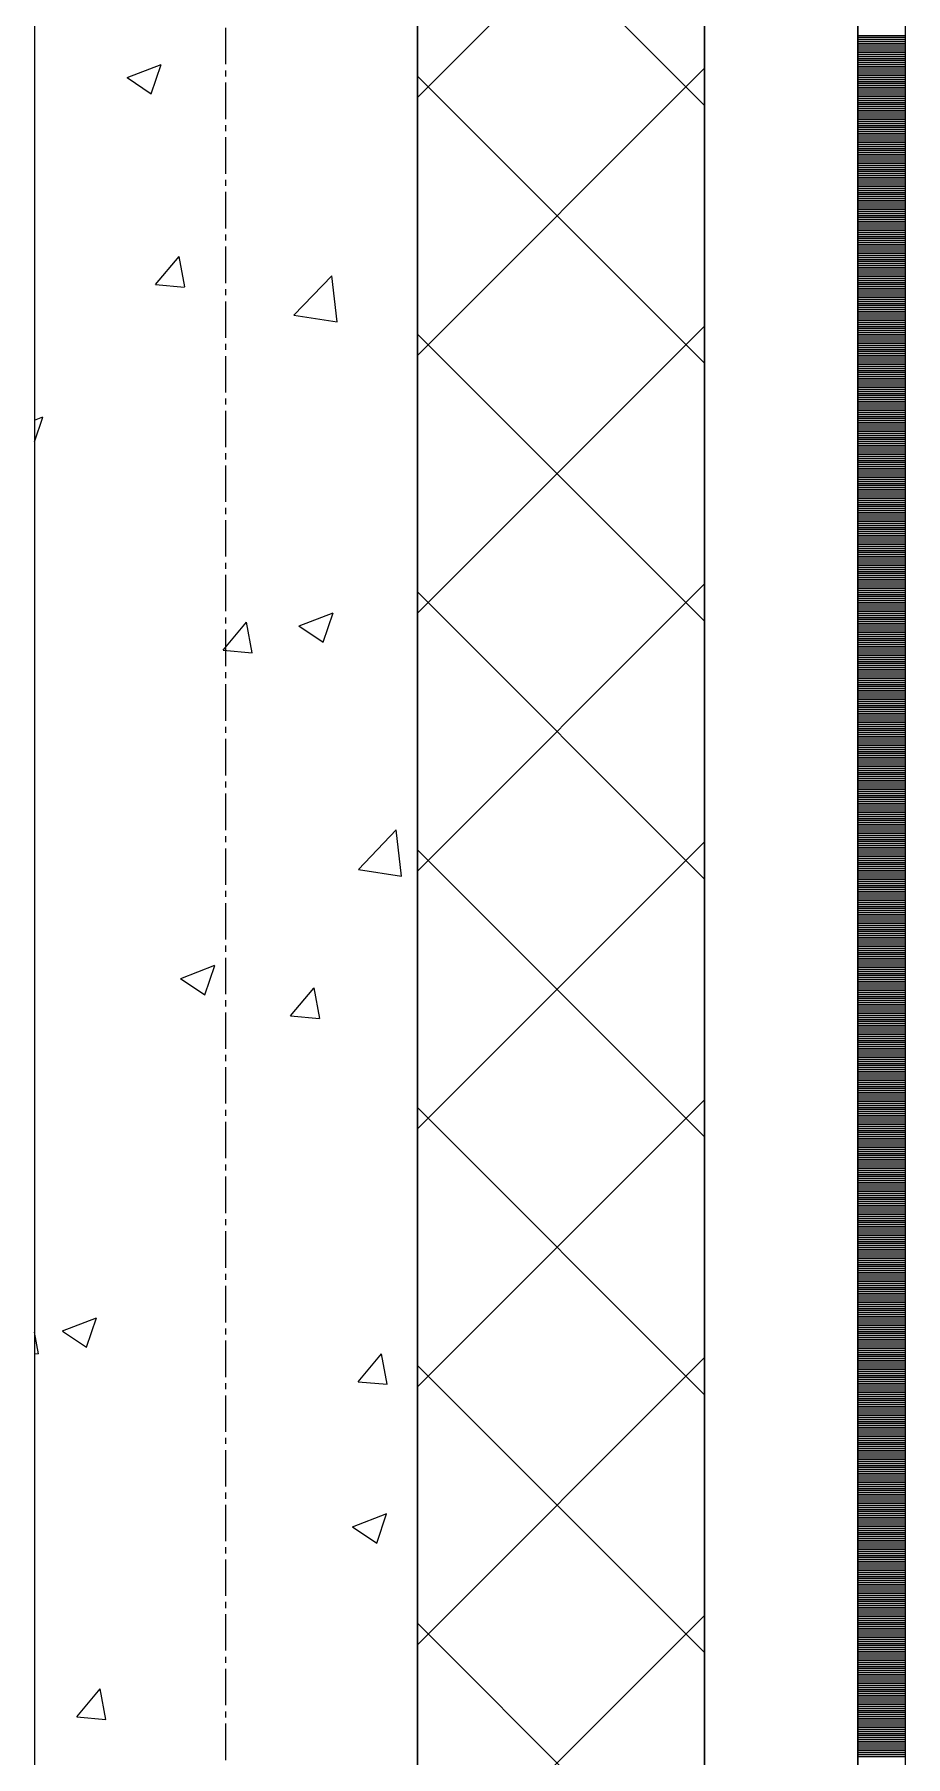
# Model space of a CAD drawing. Header units: millimetres. Extents: x -7155 to 483283, y -227682 to 148426.
# Drawn here: x 20000 to 20455, y 52740 to 53639 of the extents above; entities that cross this region are included whole.
import ezdxf

# ---------------------------------------------------------------- set-up
doc = ezdxf.new("R2010")
doc.units = ezdxf.units.MM
doc.linetypes.add('CENTER2', pattern=[28.575, 19.05, -3.175, 3.175, -3.175])
doc.layers.add('АР_Оси_РД_100', color=7, linetype='Continuous', lineweight=0, true_color=0x525252)
doc.layers.add('РД_Оси_100', color=7, linetype='Continuous', lineweight=0, true_color=0x525252)
for name, color, linetype, lineweight in [('АР_Стены ПЕНОблок', 52, 'Continuous', 20), ('АР_Тонкая', 254, 'Continuous', 5), ('АР_Утеплитель', 31, 'Continuous', 0), ('АР_Штриховка', 8, 'Continuous', 0)]:
    doc.layers.add(name, color=color, linetype=linetype, lineweight=lineweight)

# ---------------------------------------------------------------- blocks, each defined once
blk = doc.blocks.new('СОШ_2200_АР_ОСИ_М100_28.05.24')
at = {"layer": 'АР_Оси_РД_100', "linetype": 'CENTER2'}
blk.add_line((20100, -6155), (20100, 139938.679), dxfattribs=at)

msp = doc.modelspace()

# ---------------------------------------------------------------- linework, layer by layer
at = {"layer": 'АР_Стены ПЕНОблок', "color": 18, "linetype": 'Continuous', "lineweight": 20, "true_color": 0x000000}
for p, q in [((20000, 61700), (20000, 51500)), ((20200, 51500), (20200, 61700))]:
    msp.add_line(p, q, dxfattribs=at)
at = {"layer": 'АР_Тонкая', "color": 18, "linetype": 'Continuous', "lineweight": 5, "true_color": 0x000000}
for p, q in [((20350, 61700), (20350, 51500)), ((20430, 51500), (20430, 61700)), ((20430, 61700), (20430, 51500)), ((20455, 51500), (20455, 61700))]:
    msp.add_line(p, q, dxfattribs=at)
at = {"layer": 'АР_Утеплитель', "color": 18, "linetype": 'Continuous', "lineweight": 0, "true_color": 0x000000}
for p, q in [((20200, 61700), (20200, 51500)), ((20350, 51500), (20350, 61700))]:
    msp.add_line(p, q, dxfattribs=at)
at = {"layer": 'АР_Штриховка', "color": 18, "linetype": 'Continuous', "lineweight": 0, "true_color": 0x000000}
for p, q in [((20200, 53606.55), (20350, 53756.55)), ((20350, 53602.41), (20200, 53752.41)), ((20430, 53639), (20455, 53639)), ((20430, 53638), (20455, 53638)), ((20430, 53637), (20455, 53637)), ((20430, 53636), (20455, 53636)), ((20430, 53635), (20455, 53635)), ((20430, 53634), (20455, 53634)), ((20430, 53633), (20455, 53633)), ((20430, 53632), (20455, 53632)), ((20430, 53631), (20455, 53631)), ((20430, 53630), (20455, 53630)), ((20430, 53629), (20455, 53629)), ((20430, 53628), (20455, 53628)), ((20430, 53627), (20455, 53627)), ((20048.38, 53617.05), (20066.16, 53623.88)), ((20061, 53608.49), (20066.15, 53623.83)), ((20200, 53471.85), (20350, 53621.85)), ((20350, 53467.71), (20200, 53617.71)), ((20430, 53626), (20455, 53626)), ((20430, 53625), (20455, 53625)), ((20430, 53624), (20455, 53624)), ((20430, 53623), (20455, 53623)), ((20430, 53622), (20455, 53622)), ((20430, 53621), (20455, 53621)), ((20430, 53620), (20455, 53620)), ((20430, 53619), (20455, 53619)), ((20430, 53618), (20455, 53618)), ((20048.36, 53617.01), (20061, 53608.49)), ((20430, 53617), (20455, 53617)), ((20430, 53616), (20455, 53616)), ((20430, 53615), (20455, 53615)), ((20430, 53614), (20455, 53614)), ((20430, 53613), (20455, 53613)), ((20430, 53612), (20455, 53612)), ((20430, 53611), (20455, 53611)), ((20430, 53610), (20455, 53610)), ((20430, 53609), (20455, 53609)), ((20430, 53608), (20455, 53608)), ((20430, 53607), (20455, 53607)), ((20430, 53606), (20455, 53606)), ((20430, 53605), (20455, 53605)), ((20430, 53604), (20455, 53604)), ((20430, 53603), (20455, 53603)), ((20430, 53602), (20455, 53602)), ((20430, 53601), (20455, 53601)), ((20430, 53600), (20455, 53600)), ((20430, 53599), (20455, 53599)), ((20430, 53598), (20455, 53598)), ((20430, 53597), (20455, 53597)), ((20430, 53596), (20455, 53596)), ((20430, 53595), (20455, 53595)), ((20430, 53594), (20455, 53594)), ((20430, 53593), (20455, 53593)), ((20430, 53592), (20455, 53592)), ((20430, 53591), (20455, 53591)), ((20430, 53590), (20455, 53590)), ((20430, 53589), (20455, 53589)), ((20430, 53588), (20455, 53588)), ((20430, 53587), (20455, 53587)), ((20430, 53586), (20455, 53586)), ((20430, 53585), (20455, 53585)), ((20430, 53584), (20455, 53584)), ((20430, 53583), (20455, 53583)), ((20430, 53582), (20455, 53582)), ((20430, 53581), (20455, 53581)), ((20430, 53580), (20455, 53580)), ((20430, 53579), (20455, 53579)), ((20430, 53578), (20455, 53578)), ((20430, 53577), (20455, 53577)), ((20430, 53576), (20455, 53576)), ((20430, 53575), (20455, 53575)), ((20430, 53574), (20455, 53574)), ((20430, 53573), (20455, 53573)), ((20430, 53572), (20455, 53572)), ((20430, 53571), (20455, 53571)), ((20430, 53570), (20455, 53570)), ((20430, 53569), (20455, 53569)), ((20430, 53568), (20455, 53568)), ((20430, 53567), (20455, 53567)), ((20430, 53566), (20455, 53566)), ((20430, 53565), (20455, 53565)), ((20430, 53564), (20455, 53564)), ((20430, 53563), (20455, 53563)), ((20430, 53562), (20455, 53562)), ((20430, 53561), (20455, 53561)), ((20430, 53560), (20455, 53560)), ((20430, 53559), (20455, 53559)), ((20430, 53558), (20455, 53558)), ((20430, 53557), (20455, 53557)), ((20430, 53556), (20455, 53556)), ((20430, 53555), (20455, 53555)), ((20430, 53554), (20455, 53554)), ((20430, 53553), (20455, 53553)), ((20430, 53552), (20455, 53552)), ((20430, 53551), (20455, 53551)), ((20430, 53550), (20455, 53550)), ((20430, 53549), (20455, 53549)), ((20430, 53548), (20455, 53548)), ((20430, 53547), (20455, 53547)), ((20430, 53546), (20455, 53546)), ((20430, 53545), (20455, 53545)), ((20430, 53544), (20455, 53544)), ((20430, 53543), (20455, 53543)), ((20430, 53542), (20455, 53542)), ((20430, 53541), (20455, 53541)), ((20430, 53540), (20455, 53540)), ((20430, 53539), (20455, 53539)), ((20430, 53538), (20455, 53538)), ((20430, 53537), (20455, 53537)), ((20430, 53536), (20455, 53536)), ((20430, 53535), (20455, 53535)), ((20430, 53534), (20455, 53534)), ((20430, 53533), (20455, 53533)), ((20430, 53532), (20455, 53532)), ((20430, 53531), (20455, 53531)), ((20430, 53530), (20455, 53530)), ((20430, 53529), (20455, 53529)), ((20430, 53528), (20455, 53528)), ((20063.27, 53508.89), (20075.52, 53523.48)), ((20078.53, 53507.57), (20075.59, 53523.49)), ((20430, 53527), (20455, 53527)), ((20430, 53526), (20455, 53526)), ((20430, 53525), (20455, 53525)), ((20430, 53524), (20455, 53524)), ((20430, 53523), (20455, 53523)), ((20430, 53522), (20455, 53522)), ((20430, 53521), (20455, 53521)), ((20430, 53520), (20455, 53520)), ((20430, 53519), (20455, 53519)), ((20135.52, 53492.83), (20155.3, 53513.45)), ((20158.13, 53489.33), (20155.32, 53513.45)), ((20199.98, 53514.74), (20200, 53514.73)), ((20199.99, 53514.79), (20200, 53514.79)), ((20430, 53518), (20455, 53518)), ((20430, 53517), (20455, 53517)), ((20430, 53516), (20455, 53516)), ((20430, 53515), (20455, 53515)), ((20430, 53514), (20455, 53514)), ((20430, 53513), (20455, 53513)), ((20430, 53512), (20455, 53512)), ((20430, 53511), (20455, 53511)), ((20430, 53510), (20455, 53510)), ((20063.27, 53508.88), (20078.46, 53507.56)), ((20430, 53509), (20455, 53509)), ((20430, 53508), (20455, 53508)), ((20430, 53507), (20455, 53507)), ((20430, 53506), (20455, 53506)), ((20430, 53505), (20455, 53505)), ((20430, 53504), (20455, 53504)), ((20430, 53503), (20455, 53503)), ((20430, 53502), (20455, 53502)), ((20430, 53501), (20455, 53501)), ((20135.53, 53492.8), (20158.12, 53489.3)), ((20430, 53500), (20455, 53500)), ((20430, 53499), (20455, 53499)), ((20430, 53498), (20455, 53498)), ((20430, 53497), (20455, 53497)), ((20430, 53496), (20455, 53496)), ((20430, 53495), (20455, 53495)), ((20430, 53494), (20455, 53494)), ((20430, 53493), (20455, 53493)), ((20430, 53492), (20455, 53492)), ((20200, 53337.15), (20350, 53487.15)), ((20350, 53333), (20200, 53483)), ((20430, 53491), (20455, 53491)), ((20430, 53490), (20455, 53490)), ((20430, 53489), (20455, 53489)), ((20430, 53488), (20455, 53488)), ((20430, 53487), (20455, 53487)), ((20430, 53486), (20455, 53486)), ((20430, 53485), (20455, 53485)), ((20430, 53484), (20455, 53484)), ((20430, 53483), (20455, 53483)), ((20430, 53482), (20455, 53482)), ((20430, 53481), (20455, 53481)), ((20430, 53480), (20455, 53480)), ((20430, 53479), (20455, 53479)), ((20430, 53478), (20455, 53478)), ((20430, 53477), (20455, 53477)), ((20430, 53476), (20455, 53476)), ((20430, 53475), (20455, 53475)), ((20430, 53474), (20455, 53474)), ((20430, 53473), (20455, 53473)), ((20430, 53472), (20455, 53472)), ((20430, 53471), (20455, 53471)), ((20430, 53470), (20455, 53470)), ((20430, 53469), (20455, 53469)), ((20430, 53468), (20455, 53468)), ((20430, 53467), (20455, 53467)), ((20430, 53466), (20455, 53466)), ((20430, 53465), (20455, 53465)), ((20430, 53464), (20455, 53464)), ((20430, 53463), (20455, 53463)), ((20430, 53462), (20455, 53462)), ((20430, 53461), (20455, 53461)), ((20430, 53460), (20455, 53460)), ((20430, 53459), (20455, 53459)), ((20430, 53458), (20455, 53458)), ((20430, 53457), (20455, 53457)), ((20430, 53456), (20455, 53456)), ((20430, 53455), (20455, 53455)), ((20430, 53454), (20455, 53454)), ((20430, 53453), (20455, 53453)), ((20430, 53452), (20455, 53452)), ((20430, 53451), (20455, 53451)), ((20430, 53450), (20455, 53450)), ((20430, 53449), (20455, 53449)), ((20430, 53448), (20455, 53448)), ((20430, 53447), (20455, 53447)), ((20000, 53438.02), (20004.36, 53439.69)), ((20000, 53426.69), (20004.35, 53439.65)), ((20430, 53446), (20455, 53446)), ((20430, 53445), (20455, 53445)), ((20430, 53444), (20455, 53444)), ((20430, 53443), (20455, 53443)), ((20430, 53442), (20455, 53442)), ((20430, 53441), (20455, 53441)), ((20430, 53440), (20455, 53440)), ((20430, 53439), (20455, 53439)), ((20430, 53438), (20455, 53438)), ((20430, 53437), (20455, 53437)), ((20430, 53436), (20455, 53436)), ((20430, 53435), (20455, 53435)), ((20430, 53434), (20455, 53434)), ((20430, 53433), (20455, 53433)), ((20430, 53432), (20455, 53432)), ((20430, 53431), (20455, 53431)), ((20430, 53430), (20455, 53430)), ((20430, 53429), (20455, 53429)), ((20430, 53428), (20455, 53428)), ((20430, 53427), (20455, 53427)), ((20430, 53426), (20455, 53426)), ((20430, 53425), (20455, 53425)), ((20430, 53424), (20455, 53424)), ((20430, 53423), (20455, 53423)), ((20430, 53422), (20455, 53422)), ((20430, 53421), (20455, 53421)), ((20430, 53420), (20455, 53420)), ((20430, 53419), (20455, 53419)), ((20430, 53418), (20455, 53418)), ((20430, 53417), (20455, 53417)), ((20430, 53416), (20455, 53416)), ((20430, 53415), (20455, 53415)), ((20430, 53414), (20455, 53414)), ((20430, 53413), (20455, 53413)), ((20430, 53412), (20455, 53412)), ((20430, 53411), (20455, 53411)), ((20430, 53410), (20455, 53410)), ((20430, 53409), (20455, 53409)), ((20430, 53408), (20455, 53408)), ((20430, 53407), (20455, 53407)), ((20430, 53406), (20455, 53406)), ((20430, 53405), (20455, 53405)), ((20430, 53404), (20455, 53404)), ((20430, 53403), (20455, 53403)), ((20430, 53402), (20455, 53402)), ((20430, 53401), (20455, 53401)), ((20430, 53400), (20455, 53400)), ((20430, 53399), (20455, 53399)), ((20430, 53398), (20455, 53398)), ((20430, 53397), (20455, 53397)), ((20430, 53396), (20455, 53396)), ((20430, 53395), (20455, 53395)), ((20430, 53394), (20455, 53394)), ((20430, 53393), (20455, 53393)), ((20430, 53392), (20455, 53392)), ((20430, 53391), (20455, 53391)), ((20430, 53390), (20455, 53390)), ((20430, 53389), (20455, 53389)), ((20430, 53388), (20455, 53388)), ((20430, 53387), (20455, 53387)), ((20430, 53386), (20455, 53386)), ((20430, 53385), (20455, 53385)), ((20430, 53384), (20455, 53384)), ((20430, 53383), (20455, 53383)), ((20430, 53382), (20455, 53382)), ((20430, 53381), (20455, 53381)), ((20430, 53380), (20455, 53380)), ((20430, 53379), (20455, 53379)), ((20430, 53378), (20455, 53378)), ((20430, 53377), (20455, 53377)), ((20430, 53376), (20455, 53376)), ((20430, 53375), (20455, 53375)), ((20430, 53374), (20455, 53374)), ((20430, 53373), (20455, 53373)), ((20430, 53372), (20455, 53372)), ((20430, 53371), (20455, 53371)), ((20430, 53370), (20455, 53370)), ((20430, 53369), (20455, 53369)), ((20430, 53368), (20455, 53368)), ((20430, 53367), (20455, 53367)), ((20430, 53366), (20455, 53366)), ((20430, 53365), (20455, 53365)), ((20430, 53364), (20455, 53364)), ((20430, 53363), (20455, 53363)), ((20430, 53362), (20455, 53362)), ((20430, 53361), (20455, 53361)), ((20430, 53360), (20455, 53360)), ((20430, 53359), (20455, 53359)), ((20430, 53358), (20455, 53358)), ((20430, 53357), (20455, 53357)), ((20200, 53202.44), (20350, 53352.44)), ((20350, 53198.3), (20200, 53348.3)), ((20430, 53356), (20455, 53356)), ((20430, 53355), (20455, 53355)), ((20430, 53354), (20455, 53354)), ((20430, 53353), (20455, 53353)), ((20430, 53352), (20455, 53352)), ((20430, 53351), (20455, 53351)), ((20430, 53350), (20455, 53350)), ((20430, 53349), (20455, 53349)), ((20430, 53348), (20455, 53348)), ((20430, 53347), (20455, 53347)), ((20430, 53346), (20455, 53346)), ((20430, 53345), (20455, 53345)), ((20430, 53344), (20455, 53344)), ((20430, 53343), (20455, 53343)), ((20430, 53342), (20455, 53342)), ((20430, 53341), (20455, 53341)), ((20430, 53340), (20455, 53340)), ((20430, 53339), (20455, 53339)), ((20098.52, 53317.83), (20110.76, 53332.42)), ((20113.77, 53316.51), (20110.83, 53332.43)), ((20138.17, 53330.56), (20150.81, 53322.03)), ((20138.19, 53330.6), (20155.98, 53337.43)), ((20150.81, 53322.03), (20155.96, 53337.38)), ((20430, 53338), (20455, 53338)), ((20430, 53337), (20455, 53337)), ((20430, 53336), (20455, 53336)), ((20430, 53335), (20455, 53335)), ((20430, 53334), (20455, 53334)), ((20430, 53333), (20455, 53333)), ((20430, 53332), (20455, 53332)), ((20430, 53331), (20455, 53331)), ((20430, 53330), (20455, 53330)), ((20430, 53329), (20455, 53329)), ((20430, 53328), (20455, 53328)), ((20430, 53327), (20455, 53327)), ((20430, 53326), (20455, 53326)), ((20430, 53325), (20455, 53325)), ((20430, 53324), (20455, 53324)), ((20430, 53323), (20455, 53323)), ((20430, 53322), (20455, 53322)), ((20430, 53321), (20455, 53321)), ((20098.52, 53317.83), (20113.7, 53316.5)), ((20430, 53320), (20455, 53320)), ((20430, 53319), (20455, 53319)), ((20430, 53318), (20455, 53318)), ((20430, 53317), (20455, 53317)), ((20430, 53316), (20455, 53316)), ((20430, 53315), (20455, 53315)), ((20430, 53314), (20455, 53314)), ((20430, 53313), (20455, 53313)), ((20430, 53312), (20455, 53312)), ((20430, 53311), (20455, 53311)), ((20430, 53310), (20455, 53310)), ((20430, 53309), (20455, 53309)), ((20430, 53308), (20455, 53308)), ((20430, 53307), (20455, 53307)), ((20430, 53306), (20455, 53306)), ((20430, 53305), (20455, 53305)), ((20430, 53304), (20455, 53304)), ((20430, 53303), (20455, 53303)), ((20430, 53302), (20455, 53302)), ((20430, 53301), (20455, 53301)), ((20430, 53300), (20455, 53300)), ((20430, 53299), (20455, 53299)), ((20430, 53298), (20455, 53298)), ((20430, 53297), (20455, 53297)), ((20430, 53296), (20455, 53296)), ((20430, 53295), (20455, 53295)), ((20430, 53294), (20455, 53294)), ((20430, 53293), (20455, 53293)), ((20430, 53292), (20455, 53292)), ((20430, 53291), (20455, 53291)), ((20430, 53290), (20455, 53290)), ((20430, 53289), (20455, 53289)), ((20430, 53288), (20455, 53288)), ((20430, 53287), (20455, 53287)), ((20430, 53286), (20455, 53286)), ((20430, 53285), (20455, 53285)), ((20430, 53284), (20455, 53284)), ((20430, 53283), (20455, 53283)), ((20430, 53282), (20455, 53282)), ((20430, 53281), (20455, 53281)), ((20430, 53280), (20455, 53280)), ((20430, 53279), (20455, 53279)), ((20430, 53278), (20455, 53278)), ((20430, 53277), (20455, 53277)), ((20430, 53276), (20455, 53276)), ((20430, 53275), (20455, 53275)), ((20430, 53274), (20455, 53274)), ((20430, 53273), (20455, 53273)), ((20430, 53272), (20455, 53272)), ((20430, 53271), (20455, 53271)), ((20430, 53270), (20455, 53270)), ((20430, 53269), (20455, 53269)), ((20430, 53268), (20455, 53268)), ((20430, 53267), (20455, 53267)), ((20430, 53266), (20455, 53266)), ((20430, 53265), (20455, 53265)), ((20430, 53264), (20455, 53264)), ((20430, 53263), (20455, 53263)), ((20430, 53262), (20455, 53262)), ((20430, 53261), (20455, 53261)), ((20430, 53260), (20455, 53260)), ((20430, 53259), (20455, 53259)), ((20430, 53258), (20455, 53258)), ((20430, 53257), (20455, 53257)), ((20430, 53256), (20455, 53256)), ((20430, 53255), (20455, 53255)), ((20430, 53254), (20455, 53254)), ((20430, 53253), (20455, 53253)), ((20430, 53252), (20455, 53252)), ((20430, 53251), (20455, 53251)), ((20430, 53250), (20455, 53250)), ((20430, 53249), (20455, 53249)), ((20430, 53248), (20455, 53248)), ((20430, 53247), (20455, 53247)), ((20430, 53246), (20455, 53246)), ((20430, 53245), (20455, 53245)), ((20430, 53244), (20455, 53244)), ((20430, 53243), (20455, 53243)), ((20430, 53242), (20455, 53242)), ((20430, 53241), (20455, 53241)), ((20430, 53240), (20455, 53240)), ((20430, 53239), (20455, 53239)), ((20430, 53238), (20455, 53238)), ((20430, 53237), (20455, 53237)), ((20430, 53236), (20455, 53236)), ((20430, 53235), (20455, 53235)), ((20430, 53234), (20455, 53234)), ((20430, 53233), (20455, 53233)), ((20430, 53232), (20455, 53232)), ((20430, 53231), (20455, 53231)), ((20169.19, 53203.36), (20188.98, 53223.98)), ((20191.8, 53199.86), (20189, 53223.98)), ((20430, 53230), (20455, 53230)), ((20430, 53229), (20455, 53229)), ((20430, 53228), (20455, 53228)), ((20430, 53227), (20455, 53227)), ((20430, 53226), (20455, 53226)), ((20430, 53225), (20455, 53225)), ((20430, 53224), (20455, 53224)), ((20430, 53223), (20455, 53223)), ((20430, 53222), (20455, 53222)), ((20200, 53067.74), (20350, 53217.74)), ((20350, 53063.59), (20200, 53213.59)), ((20430, 53221), (20455, 53221)), ((20430, 53220), (20455, 53220)), ((20430, 53219), (20455, 53219)), ((20430, 53218), (20455, 53218)), ((20430, 53217), (20455, 53217)), ((20430, 53216), (20455, 53216)), ((20430, 53215), (20455, 53215)), ((20430, 53214), (20455, 53214)), ((20430, 53213), (20455, 53213)), ((20169.21, 53203.33), (20191.8, 53199.83)), ((20430, 53212), (20455, 53212)), ((20430, 53211), (20455, 53211)), ((20430, 53210), (20455, 53210)), ((20430, 53209), (20455, 53209)), ((20430, 53208), (20455, 53208)), ((20430, 53207), (20455, 53207)), ((20430, 53206), (20455, 53206)), ((20430, 53205), (20455, 53205)), ((20430, 53204), (20455, 53204)), ((20430, 53203), (20455, 53203)), ((20430, 53202), (20455, 53202)), ((20430, 53201), (20455, 53201)), ((20430, 53200), (20455, 53200)), ((20430, 53199), (20455, 53199)), ((20430, 53198), (20455, 53198)), ((20430, 53197), (20455, 53197)), ((20430, 53196), (20455, 53196)), ((20430, 53195), (20455, 53195)), ((20430, 53194), (20455, 53194)), ((20430, 53193), (20455, 53193)), ((20430, 53192), (20455, 53192)), ((20430, 53191), (20455, 53191)), ((20430, 53190), (20455, 53190)), ((20430, 53189), (20455, 53189)), ((20430, 53188), (20455, 53188)), ((20430, 53187), (20455, 53187)), ((20430, 53186), (20455, 53186)), ((20430, 53185), (20455, 53185)), ((20430, 53184), (20455, 53184)), ((20430, 53183), (20455, 53183)), ((20430, 53182), (20455, 53182)), ((20430, 53181), (20455, 53181)), ((20430, 53180), (20455, 53180)), ((20430, 53179), (20455, 53179)), ((20430, 53178), (20455, 53178)), ((20430, 53177), (20455, 53177)), ((20430, 53176), (20455, 53176)), ((20430, 53175), (20455, 53175)), ((20430, 53174), (20455, 53174)), ((20430, 53173), (20455, 53173)), ((20430, 53172), (20455, 53172)), ((20430, 53171), (20455, 53171)), ((20430, 53170), (20455, 53170)), ((20430, 53169), (20455, 53169)), ((20430, 53168), (20455, 53168)), ((20430, 53167), (20455, 53167)), ((20430, 53166), (20455, 53166)), ((20430, 53165), (20455, 53165)), ((20430, 53164), (20455, 53164)), ((20430, 53163), (20455, 53163)), ((20430, 53162), (20455, 53162)), ((20430, 53161), (20455, 53161)), ((20430, 53160), (20455, 53160)), ((20430, 53159), (20455, 53159)), ((20076.39, 53146.41), (20094.18, 53153.24)), ((20089.01, 53137.84), (20094.16, 53153.19)), ((20430, 53158), (20455, 53158)), ((20430, 53157), (20455, 53157)), ((20430, 53156), (20455, 53156)), ((20430, 53155), (20455, 53155)), ((20430, 53154), (20455, 53154)), ((20430, 53153), (20455, 53153)), ((20430, 53152), (20455, 53152)), ((20430, 53151), (20455, 53151)), ((20430, 53150), (20455, 53150)), ((20076.37, 53146.37), (20089.01, 53137.85)), ((20133.76, 53126.77), (20146.01, 53141.36)), ((20149.01, 53125.45), (20146.08, 53141.38)), ((20430, 53149), (20455, 53149)), ((20430, 53148), (20455, 53148)), ((20430, 53147), (20455, 53147)), ((20430, 53146), (20455, 53146)), ((20430, 53145), (20455, 53145)), ((20430, 53144), (20455, 53144)), ((20430, 53143), (20455, 53143)), ((20430, 53142), (20455, 53142)), ((20430, 53141), (20455, 53141)), ((20430, 53140), (20455, 53140)), ((20430, 53139), (20455, 53139)), ((20430, 53138), (20455, 53138)), ((20430, 53137), (20455, 53137)), ((20430, 53136), (20455, 53136)), ((20430, 53135), (20455, 53135)), ((20430, 53134), (20455, 53134)), ((20430, 53133), (20455, 53133)), ((20430, 53132), (20455, 53132)), ((20133.76, 53126.77), (20148.94, 53125.44)), ((20430, 53131), (20455, 53131)), ((20430, 53130), (20455, 53130)), ((20430, 53129), (20455, 53129)), ((20430, 53128), (20455, 53128)), ((20430, 53127), (20455, 53127)), ((20430, 53126), (20455, 53126)), ((20430, 53125), (20455, 53125)), ((20430, 53124), (20455, 53124)), ((20430, 53123), (20455, 53123)), ((20430, 53122), (20455, 53122)), ((20430, 53121), (20455, 53121)), ((20430, 53120), (20455, 53120)), ((20430, 53119), (20455, 53119)), ((20430, 53118), (20455, 53118)), ((20430, 53117), (20455, 53117)), ((20430, 53116), (20455, 53116)), ((20430, 53115), (20455, 53115)), ((20430, 53114), (20455, 53114)), ((20430, 53113), (20455, 53113)), ((20430, 53112), (20455, 53112)), ((20430, 53111), (20455, 53111)), ((20430, 53110), (20455, 53110)), ((20430, 53109), (20455, 53109)), ((20430, 53108), (20455, 53108)), ((20430, 53107), (20455, 53107)), ((20430, 53106), (20455, 53106)), ((20430, 53105), (20455, 53105)), ((20430, 53104), (20455, 53104)), ((20430, 53103), (20455, 53103)), ((20430, 53102), (20455, 53102)), ((20430, 53101), (20455, 53101)), ((20430, 53100), (20455, 53100)), ((20430, 53099), (20455, 53099)), ((20430, 53098), (20455, 53098)), ((20430, 53097), (20455, 53097)), ((20430, 53096), (20455, 53096)), ((20430, 53095), (20455, 53095)), ((20430, 53094), (20455, 53094)), ((20430, 53093), (20455, 53093)), ((20430, 53092), (20455, 53092)), ((20430, 53091), (20455, 53091)), ((20430, 53090), (20455, 53090)), ((20430, 53089), (20455, 53089)), ((20430, 53088), (20455, 53088)), ((20430, 53087), (20455, 53087)), ((20200, 52933.03), (20350, 53083.03)), ((20350, 52928.89), (20200, 53078.89)), ((20430, 53086), (20455, 53086)), ((20430, 53085), (20455, 53085)), ((20430, 53084), (20455, 53084)), ((20430, 53083), (20455, 53083)), ((20430, 53082), (20455, 53082)), ((20430, 53081), (20455, 53081)), ((20430, 53080), (20455, 53080)), ((20430, 53079), (20455, 53079)), ((20430, 53078), (20455, 53078)), ((20430, 53077), (20455, 53077)), ((20430, 53076), (20455, 53076)), ((20430, 53075), (20455, 53075)), ((20430, 53074), (20455, 53074)), ((20430, 53073), (20455, 53073)), ((20430, 53072), (20455, 53072)), ((20430, 53071), (20455, 53071)), ((20430, 53070), (20455, 53070)), ((20430, 53069), (20455, 53069)), ((20430, 53068), (20455, 53068)), ((20430, 53067), (20455, 53067)), ((20430, 53066), (20455, 53066)), ((20430, 53065), (20455, 53065)), ((20430, 53064), (20455, 53064)), ((20430, 53063), (20455, 53063)), ((20430, 53062), (20455, 53062)), ((20430, 53061), (20455, 53061)), ((20430, 53060), (20455, 53060)), ((20430, 53059), (20455, 53059)), ((20430, 53058), (20455, 53058)), ((20430, 53057), (20455, 53057)), ((20430, 53056), (20455, 53056)), ((20430, 53055), (20455, 53055)), ((20430, 53054), (20455, 53054)), ((20430, 53053), (20455, 53053)), ((20430, 53052), (20455, 53052)), ((20430, 53051), (20455, 53051)), ((20430, 53050), (20455, 53050)), ((20430, 53049), (20455, 53049)), ((20430, 53048), (20455, 53048)), ((20430, 53047), (20455, 53047)), ((20430, 53046), (20455, 53046)), ((20430, 53045), (20455, 53045)), ((20430, 53044), (20455, 53044)), ((20430, 53043), (20455, 53043)), ((20430, 53042), (20455, 53042)), ((20430, 53041), (20455, 53041)), ((20430, 53040), (20455, 53040)), ((20430, 53039), (20455, 53039)), ((20430, 53038), (20455, 53038)), ((20430, 53037), (20455, 53037)), ((20430, 53036), (20455, 53036)), ((20430, 53035), (20455, 53035)), ((20430, 53034), (20455, 53034)), ((20430, 53033), (20455, 53033)), ((20430, 53032), (20455, 53032)), ((20430, 53031), (20455, 53031)), ((20430, 53030), (20455, 53030)), ((20430, 53029), (20455, 53029)), ((20430, 53028), (20455, 53028)), ((20430, 53027), (20455, 53027)), ((20430, 53026), (20455, 53026)), ((20430, 53025), (20455, 53025)), ((20430, 53024), (20455, 53024)), ((20430, 53023), (20455, 53023)), ((20430, 53022), (20455, 53022)), ((20430, 53021), (20455, 53021)), ((20430, 53020), (20455, 53020)), ((20430, 53019), (20455, 53019)), ((20430, 53018), (20455, 53018)), ((20430, 53017), (20455, 53017)), ((20430, 53016), (20455, 53016)), ((20430, 53015), (20455, 53015)), ((20430, 53014), (20455, 53014)), ((20430, 53013), (20455, 53013)), ((20430, 53012), (20455, 53012)), ((20430, 53011), (20455, 53011)), ((20430, 53010), (20455, 53010)), ((20430, 53009), (20455, 53009)), ((20430, 53008), (20455, 53008)), ((20430, 53007), (20455, 53007)), ((20430, 53006), (20455, 53006)), ((20430, 53005), (20455, 53005)), ((20430, 53004), (20455, 53004)), ((20430, 53003), (20455, 53003)), ((20430, 53002), (20455, 53002)), ((20430, 53001), (20455, 53001)), ((20430, 53000), (20455, 53000)), ((20430, 52999), (20455, 52999)), ((20430, 52998), (20455, 52998)), ((20430, 52997), (20455, 52997)), ((20430, 52996), (20455, 52996)), ((20430, 52995), (20455, 52995)), ((20430, 52994), (20455, 52994)), ((20430, 52993), (20455, 52993)), ((20430, 52992), (20455, 52992)), ((20430, 52991), (20455, 52991)), ((20430, 52990), (20455, 52990)), ((20430, 52989), (20455, 52989)), ((20430, 52988), (20455, 52988)), ((20430, 52987), (20455, 52987)), ((20430, 52986), (20455, 52986)), ((20430, 52985), (20455, 52985)), ((20430, 52984), (20455, 52984)), ((20430, 52983), (20455, 52983)), ((20430, 52982), (20455, 52982)), ((20430, 52981), (20455, 52981)), ((20430, 52980), (20455, 52980)), ((20430, 52979), (20455, 52979)), ((20430, 52978), (20455, 52978)), ((20430, 52977), (20455, 52977)), ((20430, 52976), (20455, 52976)), ((20430, 52975), (20455, 52975)), ((20430, 52974), (20455, 52974)), ((20430, 52973), (20455, 52973)), ((20430, 52972), (20455, 52972)), ((20430, 52971), (20455, 52971)), ((20430, 52970), (20455, 52970)), ((20002.07, 52950.34), (20000, 52961.56)), ((20014.57, 52962.18), (20027.2, 52953.66)), ((20014.59, 52962.22), (20032.37, 52969.05)), ((20027.21, 52953.66), (20032.36, 52969.01)), ((20430, 52969), (20455, 52969)), ((20430, 52968), (20455, 52968)), ((20430, 52967), (20455, 52967)), ((20430, 52966), (20455, 52966)), ((20430, 52965), (20455, 52965)), ((20430, 52964), (20455, 52964)), ((20430, 52963), (20455, 52963)), ((20430, 52962), (20455, 52962)), ((20430, 52961), (20455, 52961)), ((20430, 52960), (20455, 52960)), ((20430, 52959), (20455, 52959)), ((20430, 52958), (20455, 52958)), ((20430, 52957), (20455, 52957)), ((20430, 52956), (20455, 52956)), ((20430, 52955), (20455, 52955)), ((20430, 52954), (20455, 52954)), ((20430, 52953), (20455, 52953)), ((20430, 52952), (20455, 52952)), ((20000, 52950.5), (20002, 52950.32)), ((20169, 52935.71), (20181.25, 52950.31)), ((20184.25, 52934.4), (20181.32, 52950.32)), ((20200, 52798.33), (20350, 52948.33)), ((20350, 52794.19), (20200, 52944.19)), ((20430, 52951), (20455, 52951)), ((20430, 52950), (20455, 52950)), ((20430, 52949), (20455, 52949)), ((20430, 52948), (20455, 52948)), ((20430, 52947), (20455, 52947)), ((20430, 52946), (20455, 52946)), ((20430, 52945), (20455, 52945)), ((20430, 52944), (20455, 52944)), ((20430, 52943), (20455, 52943)), ((20169, 52935.71), (20184.19, 52934.39)), ((20430, 52942), (20455, 52942)), ((20430, 52941), (20455, 52941)), ((20430, 52940), (20455, 52940)), ((20430, 52939), (20455, 52939)), ((20430, 52938), (20455, 52938)), ((20430, 52937), (20455, 52937)), ((20430, 52936), (20455, 52936)), ((20430, 52935), (20455, 52935)), ((20430, 52934), (20455, 52934)), ((20430, 52933), (20455, 52933)), ((20430, 52932), (20455, 52932)), ((20430, 52931), (20455, 52931)), ((20430, 52930), (20455, 52930)), ((20430, 52929), (20455, 52929)), ((20430, 52928), (20455, 52928)), ((20430, 52927), (20455, 52927)), ((20430, 52926), (20455, 52926)), ((20430, 52925), (20455, 52925)), ((20430, 52924), (20455, 52924)), ((20430, 52923), (20455, 52923)), ((20430, 52922), (20455, 52922)), ((20430, 52921), (20455, 52921)), ((20430, 52920), (20455, 52920)), ((20430, 52919), (20455, 52919)), ((20430, 52918), (20455, 52918)), ((20430, 52917), (20455, 52917)), ((20430, 52916), (20455, 52916)), ((20430, 52915), (20455, 52915)), ((20430, 52914), (20455, 52914)), ((20430, 52913), (20455, 52913)), ((20430, 52912), (20455, 52912)), ((20430, 52911), (20455, 52911)), ((20430, 52910), (20455, 52910)), ((20430, 52909), (20455, 52909)), ((20430, 52908), (20455, 52908)), ((20430, 52907), (20455, 52907)), ((20430, 52906), (20455, 52906)), ((20430, 52905), (20455, 52905)), ((20430, 52904), (20455, 52904)), ((20430, 52903), (20455, 52903)), ((20430, 52902), (20455, 52902)), ((20430, 52901), (20455, 52901)), ((20430, 52900), (20455, 52900)), ((20430, 52899), (20455, 52899)), ((20430, 52898), (20455, 52898)), ((20430, 52897), (20455, 52897)), ((20430, 52896), (20455, 52896)), ((20430, 52895), (20455, 52895)), ((20430, 52894), (20455, 52894)), ((20430, 52893), (20455, 52893)), ((20430, 52892), (20455, 52892)), ((20430, 52891), (20455, 52891)), ((20430, 52890), (20455, 52890)), ((20430, 52889), (20455, 52889)), ((20430, 52888), (20455, 52888)), ((20430, 52887), (20455, 52887)), ((20430, 52886), (20455, 52886)), ((20430, 52885), (20455, 52885)), ((20430, 52884), (20455, 52884)), ((20430, 52883), (20455, 52883)), ((20430, 52882), (20455, 52882)), ((20430, 52881), (20455, 52881)), ((20430, 52880), (20455, 52880)), ((20430, 52879), (20455, 52879)), ((20430, 52878), (20455, 52878)), ((20430, 52877), (20455, 52877)), ((20430, 52876), (20455, 52876)), ((20430, 52875), (20455, 52875)), ((20430, 52874), (20455, 52874)), ((20430, 52873), (20455, 52873)), ((20430, 52872), (20455, 52872)), ((20430, 52871), (20455, 52871)), ((20166.2, 52859.96), (20183.99, 52866.78)), ((20178.82, 52851.39), (20183.97, 52866.74)), ((20430, 52870), (20455, 52870)), ((20430, 52869), (20455, 52869)), ((20430, 52868), (20455, 52868)), ((20430, 52867), (20455, 52867)), ((20430, 52866), (20455, 52866)), ((20430, 52865), (20455, 52865)), ((20430, 52864), (20455, 52864)), ((20430, 52863), (20455, 52863)), ((20430, 52862), (20455, 52862)), ((20166.18, 52859.91), (20178.82, 52851.39)), ((20430, 52861), (20455, 52861)), ((20430, 52860), (20455, 52860)), ((20430, 52859), (20455, 52859)), ((20430, 52858), (20455, 52858)), ((20430, 52857), (20455, 52857)), ((20430, 52856), (20455, 52856)), ((20430, 52855), (20455, 52855)), ((20430, 52854), (20455, 52854)), ((20430, 52853), (20455, 52853)), ((20430, 52852), (20455, 52852)), ((20430, 52851), (20455, 52851)), ((20430, 52850), (20455, 52850)), ((20430, 52849), (20455, 52849)), ((20430, 52848), (20455, 52848)), ((20430, 52847), (20455, 52847)), ((20430, 52846), (20455, 52846)), ((20430, 52845), (20455, 52845)), ((20430, 52844), (20455, 52844)), ((20430, 52843), (20455, 52843)), ((20430, 52842), (20455, 52842)), ((20430, 52841), (20455, 52841)), ((20430, 52840), (20455, 52840)), ((20430, 52839), (20455, 52839)), ((20430, 52838), (20455, 52838)), ((20430, 52837), (20455, 52837)), ((20430, 52836), (20455, 52836)), ((20430, 52835), (20455, 52835)), ((20430, 52834), (20455, 52834)), ((20430, 52833), (20455, 52833)), ((20430, 52832), (20455, 52832)), ((20430, 52831), (20455, 52831)), ((20430, 52830), (20455, 52830)), ((20430, 52829), (20455, 52829)), ((20430, 52828), (20455, 52828)), ((20430, 52827), (20455, 52827)), ((20430, 52826), (20455, 52826)), ((20430, 52825), (20455, 52825)), ((20430, 52824), (20455, 52824)), ((20430, 52823), (20455, 52823)), ((20430, 52822), (20455, 52822)), ((20430, 52821), (20455, 52821)), ((20430, 52820), (20455, 52820)), ((20430, 52819), (20455, 52819)), ((20430, 52818), (20455, 52818)), ((20430, 52817), (20455, 52817)), ((20200, 52663.63), (20350, 52813.63)), ((20350, 52659.48), (20200, 52809.48)), ((20430, 52816), (20455, 52816)), ((20430, 52815), (20455, 52815)), ((20430, 52814), (20455, 52814)), ((20430, 52813), (20455, 52813)), ((20430, 52812), (20455, 52812)), ((20430, 52811), (20455, 52811)), ((20430, 52810), (20455, 52810)), ((20430, 52809), (20455, 52809)), ((20430, 52808), (20455, 52808)), ((20430, 52807), (20455, 52807)), ((20430, 52806), (20455, 52806)), ((20430, 52805), (20455, 52805)), ((20430, 52804), (20455, 52804)), ((20430, 52803), (20455, 52803)), ((20430, 52802), (20455, 52802)), ((20430, 52801), (20455, 52801)), ((20430, 52800), (20455, 52800)), ((20430, 52799), (20455, 52799)), ((20430, 52798), (20455, 52798)), ((20430, 52797), (20455, 52797)), ((20430, 52796), (20455, 52796)), ((20430, 52795), (20455, 52795)), ((20430, 52794), (20455, 52794)), ((20430, 52793), (20455, 52793)), ((20430, 52792), (20455, 52792)), ((20430, 52791), (20455, 52791)), ((20430, 52790), (20455, 52790)), ((20430, 52789), (20455, 52789)), ((20430, 52788), (20455, 52788)), ((20430, 52787), (20455, 52787)), ((20430, 52786), (20455, 52786)), ((20430, 52785), (20455, 52785)), ((20430, 52784), (20455, 52784)), ((20430, 52783), (20455, 52783)), ((20430, 52782), (20455, 52782)), ((20430, 52781), (20455, 52781)), ((20022.06, 52760.6), (20034.31, 52775.19)), ((20037.31, 52759.28), (20034.38, 52775.2)), ((20430, 52780), (20455, 52780)), ((20430, 52779), (20455, 52779)), ((20430, 52778), (20455, 52778)), ((20430, 52777), (20455, 52777)), ((20430, 52776), (20455, 52776)), ((20430, 52775), (20455, 52775)), ((20430, 52774), (20455, 52774)), ((20430, 52773), (20455, 52773)), ((20430, 52772), (20455, 52772)), ((20430, 52771), (20455, 52771)), ((20430, 52770), (20455, 52770)), ((20430, 52769), (20455, 52769)), ((20430, 52768), (20455, 52768)), ((20430, 52767), (20455, 52767)), ((20430, 52766), (20455, 52766)), ((20430, 52765), (20455, 52765)), ((20430, 52764), (20455, 52764)), ((20430, 52763), (20455, 52763)), ((20022.06, 52760.6), (20037.24, 52759.27)), ((20430, 52762), (20455, 52762)), ((20430, 52761), (20455, 52761)), ((20430, 52760), (20455, 52760)), ((20430, 52759), (20455, 52759)), ((20430, 52758), (20455, 52758)), ((20430, 52757), (20455, 52757)), ((20430, 52756), (20455, 52756)), ((20430, 52755), (20455, 52755)), ((20430, 52754), (20455, 52754)), ((20430, 52753), (20455, 52753)), ((20430, 52752), (20455, 52752)), ((20430, 52751), (20455, 52751)), ((20430, 52750), (20455, 52750)), ((20430, 52749), (20455, 52749)), ((20430, 52748), (20455, 52748)), ((20430, 52747), (20455, 52747)), ((20430, 52746), (20455, 52746)), ((20430, 52745), (20455, 52745)), ((20430, 52744), (20455, 52744)), ((20430, 52743), (20455, 52743)), ((20430, 52742), (20455, 52742)), ((20430, 52741), (20455, 52741)), ((20430, 52740), (20455, 52740))]:
    msp.add_line(p, q, dxfattribs=at)

# ---------------------------------------------------------------- block references
at = {"layer": 'РД_Оси_100'}
msp.add_blockref('СОШ_2200_АР_ОСИ_М100_28.05.24', (0, 0), dxfattribs=at)

doc.saveas('drawing.dxf')
